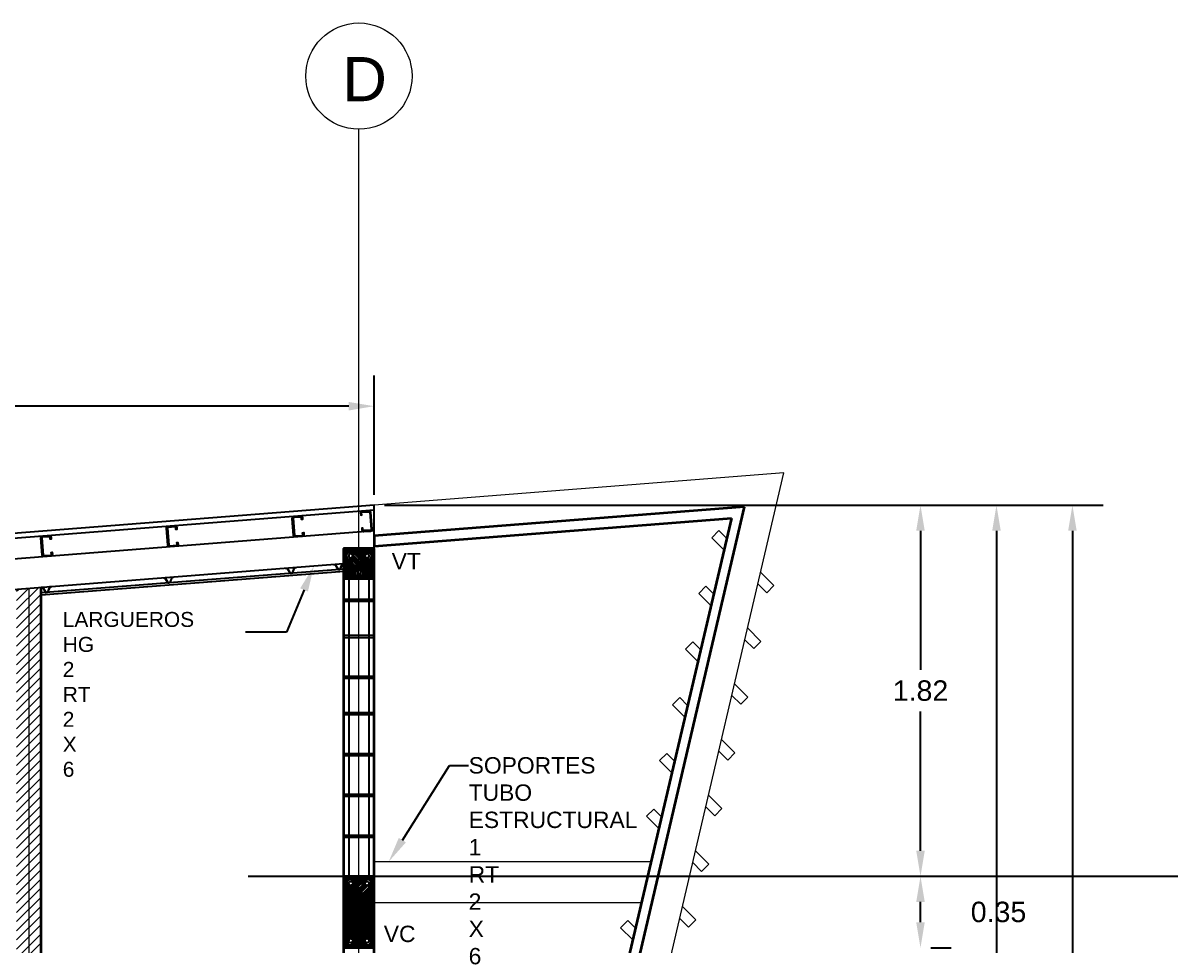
# Model space of a CAD drawing. Header units: inches. Extents: x -6 to 158, y 10 to 161.
# Drawn here: x 32.88 to 38.49, y 38.48 to 42.99 of the extents above; entities that cross this region are included whole.
import ezdxf
from ezdxf import colors
from ezdxf.entities.mleader import LeaderData, LeaderLine
from ezdxf.math import Vec2, Vec3

# ---------------------------------------------------------------- set-up
doc = ezdxf.new("R2010")
doc.units = ezdxf.units.IN
doc.header["$MEASUREMENT"] = 0
doc.linetypes.add('DASHED2', pattern=[9.525, 6.35, -3.175])
doc.linetypes.add('Grid Line', pattern=[22.225, 12.7, -3.175, 3.175, -3.175])
for name, color, linetype in [('2 Ejes 2', 2, 'Continuous'), ('3', 3, 'Continuous'), ('4', 4, 'Continuous'), ('5', 5, 'Continuous'), ('8', 4, 'Continuous'), ('A-WALL-PATT', 9, 'Continuous'), ('Bloques', 9, 'Continuous'), ('Dim', 2, 'Continuous'), ('Emplantillado', 2, 'Continuous'), ('L2', 2, 'Continuous'), ('Paredes', 5, 'Continuous'), ('Proy', 1, 'DASHED2'), ('TEXTO', 2, 'Continuous'), ('Texturas', 1, 'Continuous')]:
    doc.layers.add(name, color=color, linetype=linetype)
for name, color, linetype, lineweight in [('A-COLS', 3, 'Continuous', 9), ('A-WALL', 5, 'Continuous', 9), ('S-GRID', 1, 'Continuous', 9), ('S-GRID-IDEN', 1, 'Continuous', 9)]:
    doc.layers.add(name, color=color, linetype=linetype, lineweight=lineweight)
doc.styles.add('Arial_1', font='arial.ttf', dxfattribs={"height": 450})
doc.styles.add('style1', font='micross.ttf')
doc.dimstyles.new('1-50', dxfattribs={"dimscale": 0.05, "dimtxt": 2, "dimasz": 2.5, "dimexe": 3, "dimexo": 1, "dimgap": 1, "dimtad": 0, "dimtih": 1, "dimtoh": 1, "dimzin": 1, "dimdsep": 46, "dimtxsty": 'style1', "dimcen": 2.5, "dimclrd": 124, "dimclre": 124, "dimclrt": 1, "dimadec": 0, "dimazin": 0, "dimtfac": 1, "dimtmove": 2, "dimatfit": 3, "dimfxl": 1, "dimtolj": 1, "dimtzin": 0, "dimlwd": -1, "dimlwe": -1, "dimarcsym": 0})
pattern_1 = [(135, (0.154969, 0), (-0.00224506403027, -0.00224506403027), [])]

# ---------------------------------------------------------------- blocks, each defined once
blk = doc.blocks.new('*D583')
at = {"layer": 'Defpoints', "color": 0, "transparency": 16777216}
for p in [(34.5983, 41.1127), (34.5983, 40.6284), (30.4933, 40.3074)]:
    blk.add_point(p, dxfattribs=at)
at = {"layer": 'Dim', "color": 124, "transparency": 16777216}
for p, q in [((30.4933, 40.3574), (30.4933, 41.2627)), ((34.5983, 40.6784), (34.5983, 41.2627)), ((30.6183, 41.1127), (32.3736, 41.1127)), ((34.4733, 41.1127), (32.718, 41.1127))]:
    blk.add_line(p, q, dxfattribs=at)
for points in [[(30.6183, 41.1335), (30.6183, 41.0918), (30.4933, 41.1127)], [(34.4733, 41.1335), (34.4733, 41.0918), (34.5983, 41.1127)]]:
    blk.add_solid(points, dxfattribs=at)
at = {"layer": 'Dim', "color": 1, "transparency": 16777216, "insert": (32.5458, 41.1127), "char_height": 0.1, "attachment_point": 5, "style": 'style1'}
blk.add_mtext('\\A1;4.11', dxfattribs=at)
blk = doc.blocks.new('vcv')
at = {"layer": 'Texturas'}
h = blk.add_hatch(dxfattribs=at)
h.set_pattern_fill('ANSI31', color=253, scale=0.001, angle=90)
h.set_pattern_definition(pattern_1)
h.paths.add_polyline_path([(26746.8614, 3376.3323), (26747.0114, 3376.3323), (26747.0114, 3376.6823), (26746.8614, 3376.6823)])
h.paths.add_polyline_path([(26746.8964, 3376.6673), (26746.9764, 3376.6673, -0.414214), (26746.9964, 3376.6473), (26746.9964, 3376.3673, -0.414214), (26746.9764, 3376.3473), (26746.8964, 3376.3473, -0.414214), (26746.8764, 3376.3673), (26746.8764, 3376.6473, -0.414214)], flags=16)
h.paths.add_polyline_path([(26746.8964, 3376.6573), (26746.9764, 3376.6573, -0.414214), (26746.9864, 3376.6473), (26746.9864, 3376.3673, -0.414214), (26746.9764, 3376.3573), (26746.8964, 3376.3573, -0.414214), (26746.8864, 3376.3673), (26746.8864, 3376.6473, -0.414214)], flags=0)
h = blk.add_hatch(dxfattribs=at)
h.set_pattern_fill('ANSI31', color=253, scale=0.001, angle=90, style=0)
h.set_pattern_definition(pattern_1)
h.paths.add_polyline_path([(26746.8864, 3376.3673, -1), (26746.9064, 3376.3673, -0.414214), (26746.8964, 3376.3573), (26746.9764, 3376.3573, -0.414214), (26746.9664, 3376.3673, -1), (26746.9864, 3376.3673), (26746.9864, 3376.6291), (26746.9552, 3376.5978), (26746.9481, 3376.6049), (26746.9835, 3376.6403, -0.668179), (26746.9664, 3376.6473, -0.198912), (26746.9693, 3376.6544), (26746.934, 3376.6191), (26746.9269, 3376.6261), (26746.9581, 3376.6573), (26746.8964, 3376.6573, -0.414214), (26746.9064, 3376.6473, -1), (26746.8864, 3376.6473)])
at = {"layer": '3'}
for p, q in [((26746.9581, 3376.6573), (26746.9269, 3376.6261)), ((26746.9693, 3376.6544), (26746.934, 3376.6191)), ((26746.9835, 3376.6403), (26746.9481, 3376.6049)), ((26746.934, 3376.6191), (26746.9269, 3376.6261)), ((26746.9481, 3376.6049), (26746.9552, 3376.5978)), ((26746.9864, 3376.6291), (26746.9552, 3376.5978))]:
    blk.add_line(p, q, dxfattribs=at)
blk.add_lwpolyline([(26746.9964, 3376.3673), (26746.9964, 3376.6473, 0.414214), (26746.9764, 3376.6673), (26746.8964, 3376.6673, 0.414214), (26746.8764, 3376.6473), (26746.8764, 3376.3673, 0.414214), (26746.8964, 3376.3473), (26746.9764, 3376.3473)], format="xyb", dxfattribs=at)
for points in [[(26746.8864, 3376.6473), (26746.8864, 3376.3673)], [(26746.9764, 3376.6573), (26746.8964, 3376.6573)], [(26746.9864, 3376.3673), (26746.9864, 3376.6473)], [(26746.8964, 3376.3573), (26746.9764, 3376.3573)]]:
    blk.add_lwpolyline(points, dxfattribs=at)
blk.add_arc((26746.9764, 3376.3673), 0.02, 270, 0, dxfattribs=at)
at = {"layer": '4'}
for centre in [(26746.8964, 3376.6473), (26746.9764, 3376.6473), (26746.8964, 3376.3673), (26746.9764, 3376.3673)]:
    blk.add_circle(centre, 0.01, dxfattribs=at)
at = {"layer": '5'}
blk.add_lwpolyline([(26746.8614, 3376.3323), (26747.0114, 3376.3323), (26747.0114, 3376.6823), (26746.8614, 3376.6823)], close=True, dxfattribs=at)
blk = doc.blocks.new('VT')
at = {"layer": 'Texturas'}
h = blk.add_hatch(dxfattribs=at)
h.set_pattern_fill('ANSI31', color=253, scale=0.001, style=0)
h.set_pattern_definition([(45, (-93.2918927, 72.453712), (-0.00224506403, 0.00224506403), [])])
h.paths.add_polyline_path([(0.15, 0.0589), (0.1081, 0.0589), (0.0948, 0.0323, -0.871347), (0.0552, 0.0323), (0.0419, 0.0589), (0, 0.0589), (0, 0), (0.15, 0)])
h.paths.add_polyline_path([(0.15, 0.15), (0, 0.15), (0, 0.0589), (0.0419, 0.0589), (0.0209, 0.1008, -0.669849), (0.035, 0.135), (0.115, 0.135, -0.669849), (0.1291, 0.1008), (0.1081, 0.0589), (0.15, 0.0589)])
h.paths.add_polyline_path([(0.1067, 0.0784), (0.0938, 0.0655), (0.0867, 0.0726), (0.1209, 0.1067), (0.121, 0.107, -0.618034), (0.105, 0.115, -0.198912), (0.1079, 0.1221), (0.0726, 0.0867), (0.0655, 0.0938), (0.0967, 0.125), (0.035, 0.125, -0.414214), (0.045, 0.115, -0.618034), (0.029, 0.107), (0.0531, 0.0589), (0.0969, 0.0589)])
h.paths.add_polyline_path([(0.0969, 0.0589), (0.0531, 0.0589), (0.065, 0.035, -1), (0.085, 0.035)])
at = {"layer": '3'}
for p, q in [((0.115, 0.135), (0.035, 0.135)), ((0.0967, 0.125), (0.0655, 0.0938)), ((0.1079, 0.1221), (0.0726, 0.0867)), ((0.0726, 0.0867), (0.0655, 0.0938)), ((0.1221, 0.1079), (0.0867, 0.0726)), ((0.0867, 0.0726), (0.0938, 0.0655)), ((0.1067, 0.0784), (0.0938, 0.0655)), ((0.075, 0.015), (0.075, 0.015))]:
    blk.add_line(p, q, dxfattribs=at)
for points in [[(0.025, 0.115), (0.065, 0.035)], [(0.115, 0.125), (0.035, 0.125)], [(0.085, 0.035), (0.125, 0.115)], [(0.0209, 0.1008), (0.0552, 0.0323)], [(0.0948, 0.0323), (0.1291, 0.1008)], [(0.075, 0.025), (0.075, 0.025)]]:
    blk.add_lwpolyline(points, dxfattribs=at)
for centre, start, end in [((0.035, 0.115), 90, 225.2645), ((0.115, 0.115), 314.7355, 90), ((0.075, 0.035), 187.8656, 352.1344)]:
    blk.add_arc(centre, 0.02, start, end, dxfattribs=at)
at = {"layer": '4'}
for centre in [(0.035, 0.115), (0.115, 0.115), (0.075, 0.035)]:
    blk.add_circle(centre, 0.01, dxfattribs=at)
at = {"layer": '5'}
blk.add_lwpolyline([(0, 0), (0.15, 0), (0.15, 0.15), (0, 0.15)], close=True, dxfattribs=at)
blk = doc.blocks.new('A$C3A4E2C9F')
at = {"color": 2}
for p, q in [((-0.0481, 0.0009), (-0.0481, -0.0001)), ((-0.0397, 0.0009), (-0.0481, 0.0009)), ((-0.0397, 0.0009), (-0.0275, -0.0231)), ((-0.0066, 0.0009), (-0.0187, -0.0231)), ((0.0019, 0.0009), (-0.0066, 0.0009)), ((0.0019, -0.0001), (0.0019, 0.0009)), ((-0.0403, -0.0001), (-0.0481, -0.0001)), ((-0.0403, -0.0001), (-0.0281, -0.0241)), ((-0.0281, -0.0241), (-0.0231, -0.0241)), ((-0.0281, -0.0241), (-0.0181, -0.0241)), ((-0.0275, -0.0231), (-0.0187, -0.0231)), ((-0.006, -0.0001), (-0.0181, -0.0241)), ((0.0019, -0.0001), (-0.006, -0.0001))]:
    blk.add_line(p, q, dxfattribs=at)
blk = doc.blocks.new('*D656')
at = {"layer": 'Defpoints', "color": 0, "transparency": 16777216}
for p in [(36.0909, 38.8125), (37.2711, 38.8125), (37.2711, 38.4625)]:
    blk.add_point(p, dxfattribs=at)
at = {"layer": 'Dim', "color": 124, "transparency": 16777216}
for p, q in [((36.1409, 38.8125), (37.4211, 38.8125)), ((37.2711, 38.5875), (37.2711, 38.6875)), ((37.3211, 38.4625), (37.4211, 38.4625))]:
    blk.add_line(p, q, dxfattribs=at)
for points in [[(37.2502, 38.6875), (37.2919, 38.6875), (37.2711, 38.8125)], [(37.2502, 38.5875), (37.2919, 38.5875), (37.2711, 38.4625)]]:
    blk.add_solid(points, dxfattribs=at)
at = {"layer": 'Dim', "color": 1, "transparency": 16777216, "insert": (37.6529, 38.6375), "char_height": 0.1, "attachment_point": 5, "style": 'style1'}
blk.add_mtext('\\A1;0.35', dxfattribs=at)
blk = doc.blocks.new('*D657')
at = {"layer": 'Defpoints', "color": 0, "transparency": 16777216}
for p in [(34.5983, 40.6284), (37.2711, 40.6284), (34.5983, 38.8125)]:
    blk.add_point(p, dxfattribs=at)
at = {"layer": 'Dim', "color": 124, "transparency": 16777216}
for p, q in [((34.6483, 40.6284), (37.4211, 40.6284)), ((37.2711, 40.5034), (37.2711, 39.8221)), ((37.2711, 38.9375), (37.2711, 39.6187)), ((34.6483, 38.8125), (37.4211, 38.8125))]:
    blk.add_line(p, q, dxfattribs=at)
for points in [[(37.2502, 40.5034), (37.2919, 40.5034), (37.2711, 40.6284)], [(37.2502, 38.9375), (37.2919, 38.9375), (37.2711, 38.8125)]]:
    blk.add_solid(points, dxfattribs=at)
at = {"layer": 'Dim', "color": 1, "transparency": 16777216, "insert": (37.2711, 39.7204), "char_height": 0.1, "attachment_point": 5, "style": 'style1'}
blk.add_mtext('\\A1;1.82', dxfattribs=at)
blk = doc.blocks.new('*D475')
at = {"layer": 'Defpoints', "color": 0, "transparency": 16777216}
for p in [(37.2711, 40.6284), (37.2711, 35.2625), (37.6427, 35.2625)]:
    blk.add_point(p, dxfattribs=at)
at = {"layer": 'Dim', "color": 124, "transparency": 16777216}
for p, q in [((37.3211, 40.6284), (37.7927, 40.6284)), ((37.6427, 40.5034), (37.6427, 38.0471)), ((37.6427, 35.3875), (37.6427, 37.8437)), ((37.3211, 35.2625), (37.7927, 35.2625))]:
    blk.add_line(p, q, dxfattribs=at)
for points in [[(37.6219, 40.5034), (37.6636, 40.5034), (37.6427, 40.6284)], [(37.6219, 35.3875), (37.6636, 35.3875), (37.6427, 35.2625)]]:
    blk.add_solid(points, dxfattribs=at)
at = {"layer": 'Dim', "color": 1, "transparency": 16777216, "insert": (37.6427, 37.9454), "char_height": 0.1, "attachment_point": 5, "style": 'style1'}
blk.add_mtext('\\A1;5.37', dxfattribs=at)
blk = doc.blocks.new('*D476')
at = {"layer": 'Defpoints', "color": 0, "transparency": 16777216}
for p in [(37.6427, 40.6284), (38.0144, 40.6284), (37.6427, 32.2625)]:
    blk.add_point(p, dxfattribs=at)
at = {"layer": 'Dim', "color": 124, "transparency": 16777216}
for p, q in [((37.6927, 40.6284), (38.1644, 40.6284)), ((38.0144, 40.5034), (38.0144, 36.5471)), ((38.0144, 32.3875), (38.0144, 36.3437)), ((37.6927, 32.2625), (38.1644, 32.2625))]:
    blk.add_line(p, q, dxfattribs=at)
for points in [[(37.9935, 40.5034), (38.0352, 40.5034), (38.0144, 40.6284)], [(37.9935, 32.3875), (38.0352, 32.3875), (38.0144, 32.2625)]]:
    blk.add_solid(points, dxfattribs=at)
at = {"layer": 'Dim', "color": 1, "transparency": 16777216, "insert": (38.0144, 36.4454), "char_height": 0.1, "attachment_point": 5, "style": 'style1'}
blk.add_mtext('\\A1;8.37', dxfattribs=at)
blk = doc.blocks.new('Grid - M_Grid Head - Circle-10837-Section 2')
at = {"layer": 'S-GRID-IDEN'}
blk.add_circle((-13843.7, 10530.4), 325, dxfattribs=at)

msp = doc.modelspace()

# ---------------------------------------------------------------- hatches: boundary and pattern name
at = {"layer": 'A-WALL-PATT', "lineweight": 18}
h = msp.add_hatch(dxfattribs=at)
h.set_pattern_fill('ANSI31', color=256, scale=0.01, style=0)
h.set_pattern_definition([(45, (-3149.96684, -1566.303653), (-0.0224506403, 0.0224506403), [])])
h.paths.add_polyline_path([(32.9683, 38.4625), (32.9083, 38.4625), (32.9083, 35.2625), (32.9683, 35.2625)])
h.paths.add_polyline_path([(32.9083, 38.4625), (32.8483, 38.4625), (32.8483, 35.2625), (32.9083, 35.2625)])
h.paths.add_polyline_path([(32.9683, 38.8125), (32.9083, 38.8125), (32.9083, 38.4625), (32.9683, 38.4625)])
h.paths.add_polyline_path([(32.8483, 38.4625), (32.9083, 38.4625), (32.9083, 38.8125), (32.8483, 38.8125)])
h.paths.add_polyline_path([(32.9683, 40.2251), (32.9083, 40.2204), (32.9083, 38.8125), (32.9683, 38.8125)])
h.paths.add_polyline_path([(32.9083, 40.2204), (32.8483, 40.2157), (32.8483, 38.8125), (32.9083, 38.8125)])

# ---------------------------------------------------------------- linework, layer by layer
at = {"layer": 'A-COLS'}
for p, q in [((36.6025, 40.7865), (34.5983, 40.6284)), ((34.6118, 32.2655), (36.6025, 40.7865)), ((36.2848, 40.5047), (36.2494, 40.4694)), ((36.2494, 40.4694), (36.3091, 40.4096)), ((36.3225, 40.467), (36.2848, 40.5047)), ((36.5542, 40.2346), (36.4889, 40.3002)), ((36.2211, 40.2321), (36.1857, 40.1968)), ((36.1857, 40.1968), (36.2454, 40.137)), ((36.2588, 40.1943), (36.2211, 40.2321)), ((36.4755, 40.2428), (36.5188, 40.1993)), ((36.5188, 40.1993), (36.5542, 40.2346)), ((36.4905, 39.962), (36.4252, 40.0275)), ((36.4118, 39.9701), (36.4551, 39.9267)), ((36.1574, 39.9594), (36.122, 39.9241)), ((36.122, 39.9241), (36.1817, 39.8643)), ((36.1951, 39.9217), (36.1574, 39.9594)), ((36.4551, 39.9267), (36.4905, 39.962)), ((36.4268, 39.6893), (36.3615, 39.7548)), ((36.0937, 39.6867), (36.0583, 39.6514)), ((36.1314, 39.649), (36.0937, 39.6867)), ((36.3481, 39.6975), (36.3914, 39.654)), ((36.3914, 39.654), (36.4268, 39.6893)), ((36.0583, 39.6514), (36.118, 39.5917)), ((36.3631, 39.4167), (36.2978, 39.4822)), ((36.03, 39.4141), (35.9946, 39.3788)), ((36.0677, 39.3764), (36.03, 39.4141)), ((36.2844, 39.4248), (36.3277, 39.3814)), ((36.3277, 39.3814), (36.3631, 39.4167)), ((35.9946, 39.3788), (36.0543, 39.319)), ((36.2994, 39.144), (36.2341, 39.2095)), ((35.9663, 39.1414), (35.9309, 39.1061)), ((36.004, 39.1037), (35.9663, 39.1414)), ((36.2207, 39.1522), (36.264, 39.1087)), ((36.264, 39.1087), (36.2994, 39.144)), ((35.9309, 39.1061), (35.9906, 39.0463)), ((36.2357, 38.8713), (36.1704, 38.9369)), ((35.9526, 38.8839), (34.5983, 38.8839)), ((36.157, 38.8795), (36.2003, 38.836)), ((36.2003, 38.836), (36.2357, 38.8713)), ((34.5983, 38.6839), (35.9059, 38.6839)), ((36.172, 38.5987), (36.1067, 38.6642)), ((35.8389, 38.5961), (35.8035, 38.5608)), ((35.8766, 38.5584), (35.8389, 38.5961)), ((36.0933, 38.6068), (36.1366, 38.5634)), ((36.1366, 38.5634), (36.172, 38.5987)), ((35.8035, 38.5608), (35.8632, 38.501))]:
    msp.add_line(p, q, dxfattribs=at)
at = {"layer": 'A-COLS', "lineweight": 35}
for p, q in [((36.4097, 40.6208), (34.5983, 40.4779)), ((34.6118, 32.9249), (36.4097, 40.6208)), ((34.5983, 40.4277), (36.3455, 40.5656)), ((36.3455, 40.5656), (34.6118, 33.1446)), ((34.5983, 40.4779), (34.5983, 40.4277))]:
    msp.add_line(p, q, dxfattribs=at)
at = {"layer": 'A-WALL', "lineweight": 35}
for p, q in [((34.4483, 40.4159), (34.4483, 34.3625)), ((34.5983, 40.4159), (34.4483, 40.4159)), ((34.5983, 34.3625), (34.5983, 40.4159)), ((32.9683, 35.2625), (32.9683, 40.2251))]:
    msp.add_line(p, q, dxfattribs=at)
at = {"layer": 'Bloques'}
for p, q in [((34.5984, 40.1674), (34.4484, 40.1674)), ((34.5984, 40.1674), (34.4484, 40.1674)), ((34.5984, 40.1674), (34.4484, 40.1674)), ((34.5984, 40.1574), (34.4484, 40.1574)), ((34.5985, 40.1674), (34.4485, 40.1674)), ((34.5985, 40.1574), (34.4485, 40.1574)), ((34.5984, 39.99), (34.4484, 39.99)), ((34.5984, 39.99), (34.4484, 39.99)), ((34.5984, 39.99), (34.4484, 39.99)), ((34.5984, 39.99), (34.4484, 39.99)), ((34.5984, 39.98), (34.4484, 39.98)), ((34.5984, 39.98), (34.4484, 39.98)), ((34.5983, 39.79), (34.4483, 39.79)), ((34.5983, 39.79), (34.4483, 39.79)), ((34.5983, 39.79), (34.4483, 39.79)), ((34.5983, 39.78), (34.4483, 39.78)), ((34.5984, 39.79), (34.4484, 39.79)), ((34.5984, 39.78), (34.4484, 39.78)), ((34.5983, 39.6125), (34.4483, 39.6125)), ((34.5983, 39.6125), (34.4483, 39.6125)), ((34.5983, 39.6125), (34.4483, 39.6125)), ((34.5983, 39.6125), (34.4483, 39.6125)), ((34.5983, 39.6025), (34.4483, 39.6025)), ((34.5983, 39.6025), (34.4483, 39.6025)), ((34.5983, 39.4125), (34.4483, 39.4125)), ((34.5983, 39.4125), (34.4483, 39.4125)), ((34.5983, 39.4125), (34.4483, 39.4125)), ((34.5983, 39.4125), (34.4483, 39.4125)), ((34.5983, 39.4025), (34.4483, 39.4025)), ((34.5983, 39.4025), (34.4483, 39.4025)), ((34.5982, 39.2125), (34.4482, 39.2125)), ((34.5982, 39.2125), (34.4482, 39.2125)), ((34.5982, 39.2125), (34.4482, 39.2125)), ((34.5982, 39.2025), (34.4482, 39.2025)), ((34.5983, 39.2125), (34.4483, 39.2125)), ((34.5983, 39.2025), (34.4483, 39.2025)), ((34.5982, 39.0125), (34.4482, 39.0125)), ((34.5982, 39.0025), (34.4482, 39.0025))]:
    msp.add_line(p, q, dxfattribs=at)
at = {"layer": 'L2', "ltscale": 0.3}
for p, q in [((34.4733, 40.2659), (34.4733, 38.8125)), ((34.5733, 38.8125), (34.5733, 40.2659))]:
    msp.add_line(p, q, dxfattribs=at)
at = {"layer": 'Paredes'}
for p, q in [((34.5983, 40.6284), (30.4933, 40.3074)), ((34.5983, 40.6034), (30.4952, 40.2826)), ((34.5983, 40.4159), (34.5983, 40.6284)), ((34.5983, 40.503), (30.4933, 40.182)), ((34.4483, 40.3408), (30.3433, 40.0198))]:
    msp.add_line(p, q, dxfattribs=at)
at = {"layer": 'Paredes', "color": 2}
for points in [[(34.5801, 40.5066), (34.5462, 40.5039, -0.414214), (34.5429, 40.5067), (34.5422, 40.5167), (34.5372, 40.5163), (34.538, 40.5063, 0.414214), (34.5466, 40.4989), (34.5805, 40.5016, 0.414214), (34.5879, 40.5102), (34.5813, 40.594, 0.414214), (34.5727, 40.6014), (34.5388, 40.5988, 0.414214), (34.5314, 40.5901), (34.5322, 40.5802), (34.5372, 40.5806), (34.5364, 40.5905, -0.414214), (34.5392, 40.5938), (34.5731, 40.5964, -0.414214), (34.5763, 40.5937), (34.5829, 40.5098, -0.414214)], [(33.5968, 40.4297), (33.6308, 40.4324, 0.414214), (33.6335, 40.4356), (33.6328, 40.4456), (33.6377, 40.446), (33.6385, 40.436, -0.414214), (33.6312, 40.4274), (33.5972, 40.4247, -0.414214), (33.5886, 40.4321), (33.5821, 40.5159, -0.414214), (33.5894, 40.5245), (33.6234, 40.5272, -0.414214), (33.632, 40.5198), (33.6328, 40.5098), (33.6278, 40.5095), (33.627, 40.5194, 0.414214), (33.6238, 40.5222), (33.5898, 40.5195, 0.414214), (33.5871, 40.5163), (33.5936, 40.4325, 0.414214)], [(34.212, 40.4778), (34.2459, 40.4805, 0.414214), (34.2487, 40.4837), (34.2479, 40.4937), (34.2529, 40.4941), (34.2537, 40.4841, -0.414214), (34.2463, 40.4755), (34.2124, 40.4728, -0.414214), (34.2038, 40.4802), (34.1972, 40.564, -0.414214), (34.2046, 40.5726), (34.2385, 40.5753, -0.414214), (34.2471, 40.5679), (34.2479, 40.5579), (34.2429, 40.5576), (34.2422, 40.5675, 0.414214), (34.2389, 40.5703), (34.205, 40.5676, 0.414214), (34.2022, 40.5644), (34.2088, 40.4806, 0.414214)], [(32.9817, 40.3816), (33.0156, 40.3843, 0.414214), (33.0184, 40.3875), (33.0176, 40.3975), (33.0226, 40.3979), (33.0234, 40.3879, -0.414214), (33.016, 40.3793), (32.9821, 40.3766, -0.414214), (32.9734, 40.384), (32.9669, 40.4678, -0.414214), (32.9743, 40.4764), (33.0082, 40.4791, -0.414214), (33.0168, 40.4717), (33.0176, 40.4617), (33.0126, 40.4614), (33.0118, 40.4713, 0.414214), (33.0086, 40.4741), (32.9746, 40.4714, 0.414214), (32.9719, 40.4682), (32.9784, 40.3844, 0.414214)]]:
    msp.add_lwpolyline(points, format="xyb", close=True, dxfattribs=at)
at = {"layer": 'Proy', "color": 253, "ltscale": 0.75}
msp.add_line((19.694, 38.8125), (39.9212, 38.8125), dxfattribs=at)
at = {"layer": 'S-GRID', "color": 253, "linetype": 'Grid Line'}
msp.add_line((34.5233, 32.2625), (34.5233, 42.468), dxfattribs=at)
at = {"layer": 'S-GRID', "linetype": 'Grid Line'}
msp.add_line((32.9083, 40.2204), (32.9083, 35.2625), dxfattribs=at)
at = {"layer": 'Texturas'}
for p, q in [((34.4503, 40.3159), (32.9683, 40.2)), ((34.4512, 40.3034), (32.9683, 40.1875)), ((34.5983, 40.2783), (34.5983, 40.2783))]:
    msp.add_line(p, q, dxfattribs=at)

# ---------------------------------------------------------------- block references
at = {"xscale": -1}
msp.add_blockref('VT', (34.5983, 40.2659), dxfattribs=at)
at = {"layer": '8'}
msp.add_blockref('vcv', (-26712.4131, -3337.8698), dxfattribs=at)
at = {"layer": 'Emplantillado', "rotation": 4.470602527527727}
for p in [(34.2127, 40.3214), (34.4465, 40.3398), (33.6145, 40.2747), (33.0163, 40.2279)]:
    msp.add_blockref('A$C3A4E2C9F', p, dxfattribs=at)
at = {"layer": 'S-GRID-IDEN', "color": 253, "xscale": 0.0008000000000000003, "yscale": 0.0008000000000000003, "zscale": 0.0008000000000000003}
msp.add_blockref('Grid - M_Grid Head - Circle-10837-Section 2', (45.5983, 34.3036), dxfattribs=at)

# ---------------------------------------------------------------- texts
at = {"layer": '2 Ejes 2', "color": 253, "insert": (34.4422, 42.821), "char_height": 0.216, "width": 0.203949, "attachment_point": 1, "style": 'Arial_1'}
msp.add_mtext('D', dxfattribs=at)
at = {"layer": 'TEXTO', "style": 'style1'}
msp.add_text('VT', height=0.08, dxfattribs=at).set_placement((34.6835, 40.3147))
at = {"layer": 'TEXTO', "insert": (34.6449, 38.5707), "char_height": 0.08, "attachment_point": 1, "style": 'style1'}
msp.add_mtext('VC', dxfattribs=at)

# ---------------------------------------------------------------- dimensions: what is measured, and where the dimension line sits
at = {"layer": 'Dim'}
dim = msp.add_linear_dim(base=(34.598306626, 41.1126758538), p1=(30.4933066259, 40.307415027), p2=(34.598306626, 40.6283554118), dimstyle='1-50', override={"dimfxl": 1.25}, dxfattribs=at)
dim.commit()
dim.dimension.update_dxf_attribs({"geometry": '*D583', "text_midpoint": (32.5458066259, 41.1126758538)})
for base, p1, p2, picture, middle in [((37.2711, 40.6284), (34.5983, 38.8125), (34.5983, 40.6284), '*D657', (37.2711, 39.7204)), ((37.6427, 35.2625), (37.2711, 40.6284), (37.2711, 35.2625), '*D475', (37.6427, 37.9454)), ((38.0144, 40.6284), (37.6427, 32.2625), (37.6427, 40.6284), '*D476', (38.0144, 36.4454)), ((37.2711, 38.8125), (37.2711, 38.4625), (36.0909, 38.8125), '*D656', (37.6529, 38.6375))]:
    dim = msp.add_linear_dim(base=base, p1=p1, p2=p2, angle=90, dimstyle='1-50', override={"dimfxl": 1.25}, dxfattribs=at)
    dim.commit()
    dim.dimension.update_dxf_attribs({"geometry": picture, "text_midpoint": middle})

# ---------------------------------------------------------------- leaders
at = {"layer": 'TEXTO'}
ml = msp.add_multileader_mtext('Standard', dxfattribs=at)
ml.set_content('LARGUEROS HG 2 RT 2 X 6', color=256, style='style1')
ml.set_leader_properties(color=1, linetype='ByLayer', lineweight=-1)
ml.build(insert=Vec2(0, 0))
ml.multileader.update_dxf_attribs({"text_right_attachment_type": 2, "dogleg_length": 5, "arrow_head_size": 0.125, "scale": 0.05})
ctx = ml.context
ctx.base_point, ctx.scale, ctx.char_height, ctx.arrow_head_size, ctx.landing_gap_size, ctx.plane_origin = Vec3(33.074, 40.0686), 0.05, 0.0733, 0.125, 0, Vec3(34.9036, 40.4752)
ctx.right_attachment = 2
notes = []
notes.append((ctx, [(0, (1, 1, 0), (34.1695, 40.0063), (-1, 0), 0.201, [(0, [(34.3024, 40.3294)], 0, [])])]))
ctx.mtext.insert, ctx.mtext.width, ctx.mtext.flow_direction = Vec3(33.074, 40.1059), 0.91963, 5
ml = msp.add_multileader_mtext('Standard', dxfattribs=at)
ml.set_content('{\\C3;SOPORTES\\PTUBO ESTRUCTURAL\\P1 RT 2 X 6}', color=256, style='style1')
ml.set_leader_properties(color=1, linetype='ByLayer', lineweight=-1)
ml.build(insert=Vec2(0, 0))
ml.multileader.update_dxf_attribs({"text_right_attachment_type": 2, "dogleg_length": 5, "arrow_head_size": 0.125, "scale": 0.05})
ctx = ml.context
ctx.base_point, ctx.scale, ctx.char_height, ctx.arrow_head_size, ctx.landing_gap_size, ctx.plane_origin = Vec3(35.0602, 39.3547), 0.05, 0.08, 0.125, 0, Vec3(34.2325, 39.5766)
ctx.right_attachment = 2
notes.append((ctx, [(0, (1, 1, 0), (34.9667, 39.3547), (1, 0), 0.0935, [(0, [(34.6689, 38.8839)], 0, [])])]))
ctx.mtext.insert, ctx.mtext.width, ctx.mtext.flow_direction = Vec3(35.0602, 39.3954), 0.91963, 5
for ctx, leaders in notes:
    for number, flags, end, landing, length, lines in leaders:
        leader = LeaderData()
        leader.index, (leader.has_last_leader_line, leader.has_dogleg_vector, leader.attachment_direction) = number, flags
        leader.last_leader_point, leader.dogleg_vector, leader.dogleg_length = Vec3(end), Vec3(landing), length
        for number, points, colour, breaks in lines:
            line = LeaderLine()
            line.index, line.vertices, line.color, line.breaks = number, Vec3.list(points), colors.encode_raw_color(colour), breaks
            leader.lines.append(line)
        ctx.leaders.append(leader)

doc.saveas('drawing.dxf')
